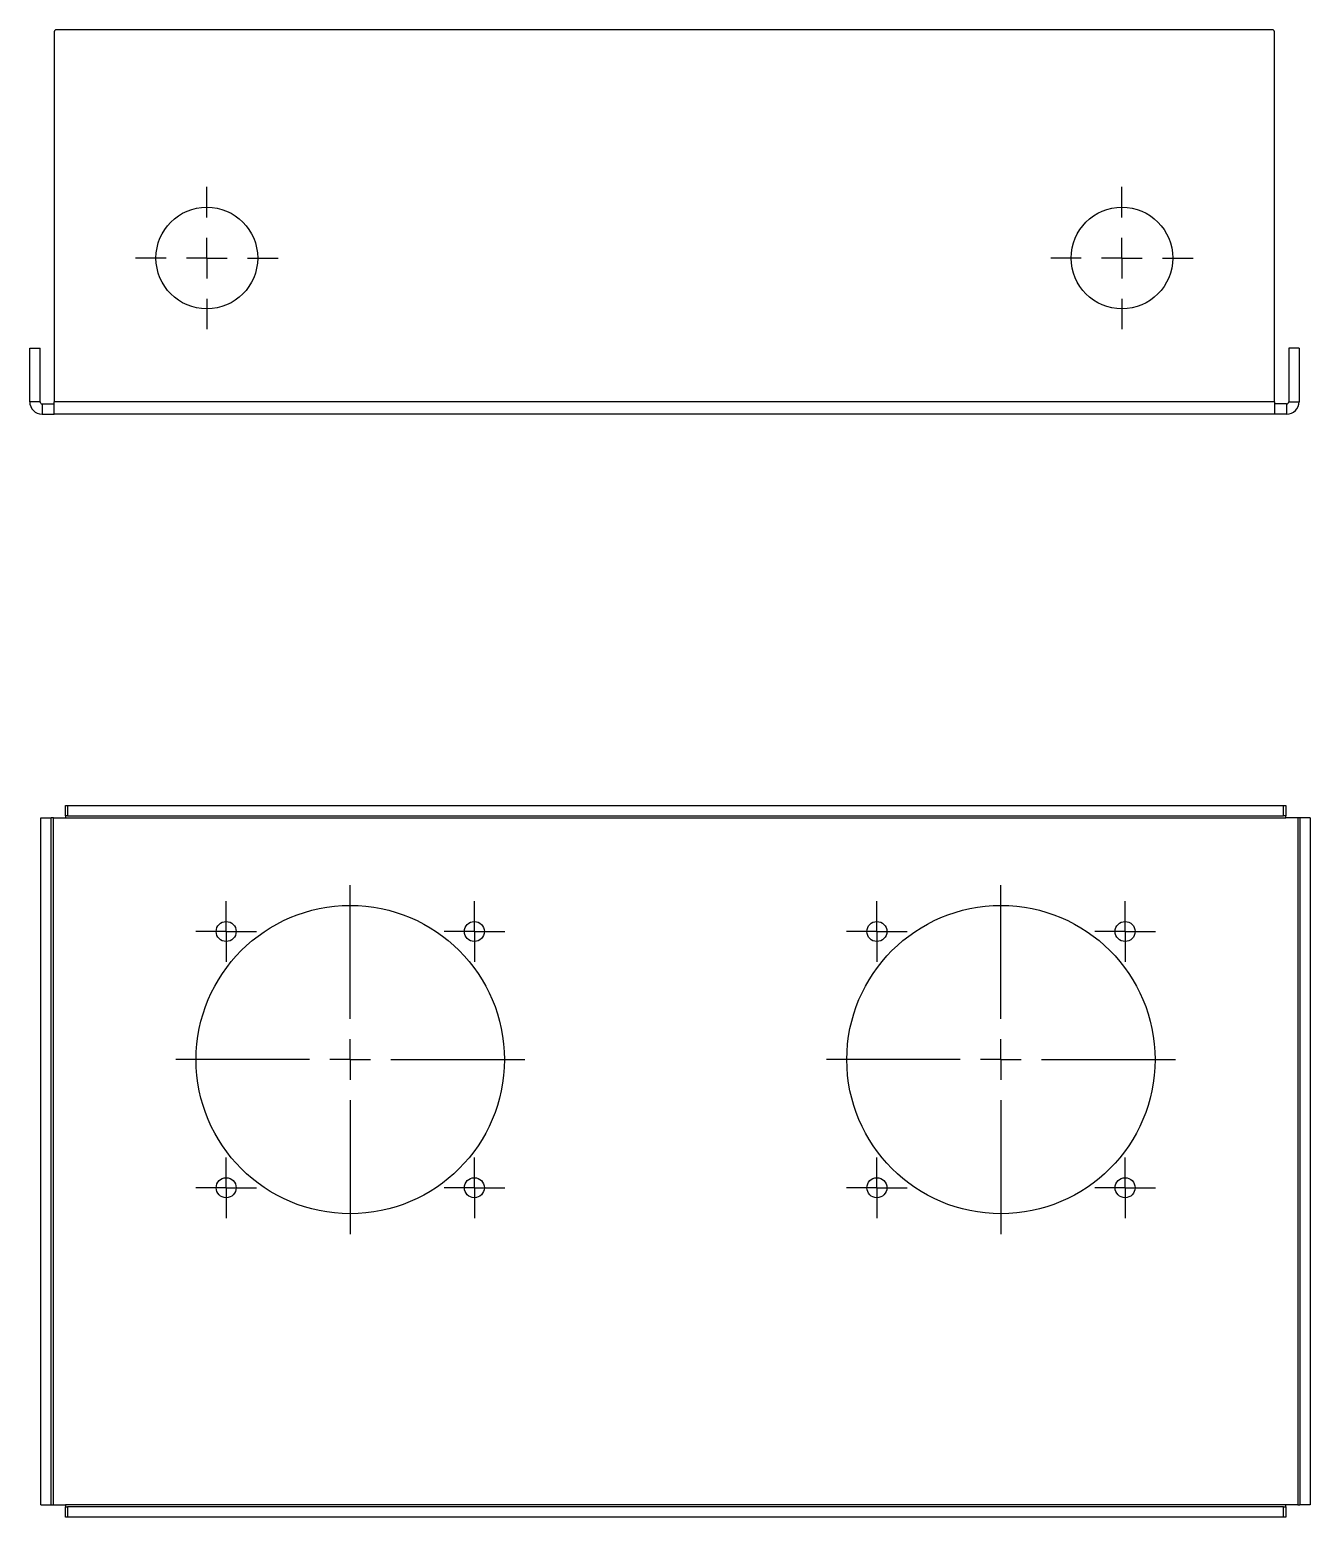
# Model space of a CAD drawing. Extents: x 2.75 to 9.05, y 1.97 to 9.28.
import ezdxf

# ---------------------------------------------------------------- set-up
doc = ezdxf.new("R2010")
doc.units = 0
doc.header["$MEASUREMENT"] = 0
doc.layers.get('0').update_dxf_attribs({"linetype": 'CONTINUOUS'})

# ---------------------------------------------------------------- blocks, each defined once
blk = doc.blocks.new('SW_CENTERMARKSYMBOL_0')
at = {"color": 0, "linetype": 'CONTINUOUS'}
for p, q in [((0, 0.2), (0, 0.35)), ((0, 0), (0, 0.1)), ((-0.2, 0), (-0.35, 0)), ((0, 0), (-0.1, 0)), ((0, 0), (0, -0.1)), ((0, 0), (0.1, 0)), ((0.2, 0), (0.35, 0)), ((0, -0.2), (0, -0.35))]:
    blk.add_line(p, q, dxfattribs=at)
blk = doc.blocks.new('SW_CENTERMARKSYMBOL_1')
at = {"color": 0, "linetype": 'CONTINUOUS'}
for p, q in [((0, 0.2), (0, 0.35)), ((0, 0), (0, 0.1)), ((-0.2, 0), (-0.35, 0)), ((0, 0), (-0.1, 0)), ((0, 0), (0, -0.1)), ((0, 0), (0.1, 0)), ((0.2, 0), (0.35, 0)), ((0, -0.2), (0, -0.35))]:
    blk.add_line(p, q, dxfattribs=at)
blk = doc.blocks.new('SW_CENTERMARKSYMBOL_2')
at = {"color": 0, "linetype": 'CONTINUOUS'}
for p, q in [((0, 0.2), (0, 0.8579)), ((0, 0), (0, 0.1)), ((-0.2, 0), (-0.8579, 0)), ((0, 0), (-0.1, 0)), ((0, 0), (0, -0.1)), ((0, 0), (0.1, 0)), ((0.2, 0), (0.8579, 0)), ((0, -0.2), (0, -0.8579))]:
    blk.add_line(p, q, dxfattribs=at)
blk = doc.blocks.new('SW_CENTERMARKSYMBOL_3')
at = {"color": 0, "linetype": 'CONTINUOUS'}
for p, q in [((0, 0.1), (0, 0.1492)), ((0, 0), (0, 0.1)), ((-0.1, 0), (-0.1492, 0)), ((0, 0), (-0.1, 0)), ((0, 0), (0, -0.1)), ((0, 0), (0.1, 0)), ((0.1, 0), (0.1492, 0)), ((0, -0.1), (0, -0.1492))]:
    blk.add_line(p, q, dxfattribs=at)
blk = doc.blocks.new('SW_CENTERMARKSYMBOL_4')
at = {"color": 0, "linetype": 'CONTINUOUS'}
for p, q in [((0, 0.1), (0, 0.1492)), ((0, 0), (0, 0.1)), ((-0.1, 0), (-0.1492, 0)), ((0, 0), (-0.1, 0)), ((0, 0), (0, -0.1)), ((0, 0), (0.1, 0)), ((0.1, 0), (0.1492, 0)), ((0, -0.1), (0, -0.1492))]:
    blk.add_line(p, q, dxfattribs=at)
blk = doc.blocks.new('SW_CENTERMARKSYMBOL_5')
at = {"color": 0, "linetype": 'CONTINUOUS'}
for p, q in [((0, 0.1), (0, 0.1492)), ((0, 0), (0, 0.1)), ((-0.1, 0), (-0.1492, 0)), ((0, 0), (-0.1, 0)), ((0, 0), (0, -0.1)), ((0, 0), (0.1, 0)), ((0.1, 0), (0.1492, 0)), ((0, -0.1), (0, -0.1492))]:
    blk.add_line(p, q, dxfattribs=at)
blk = doc.blocks.new('SW_CENTERMARKSYMBOL_6')
at = {"color": 0, "linetype": 'CONTINUOUS'}
for p, q in [((0, 0.1), (0, 0.1492)), ((0, 0), (0, 0.1)), ((-0.1, 0), (-0.1492, 0)), ((0, 0), (-0.1, 0)), ((0, 0), (0, -0.1)), ((0, 0), (0.1, 0)), ((0.1, 0), (0.1492, 0)), ((0, -0.1), (0, -0.1492))]:
    blk.add_line(p, q, dxfattribs=at)
blk = doc.blocks.new('SW_CENTERMARKSYMBOL_7')
at = {"color": 0, "linetype": 'CONTINUOUS'}
for p, q in [((0, 0.1), (0, 0.1492)), ((0, 0), (0, 0.1)), ((-0.1, 0), (-0.1492, 0)), ((0, 0), (-0.1, 0)), ((0, 0), (0, -0.1)), ((0, 0), (0.1, 0)), ((0.1, 0), (0.1492, 0)), ((0, -0.1), (0, -0.1492))]:
    blk.add_line(p, q, dxfattribs=at)
blk = doc.blocks.new('SW_CENTERMARKSYMBOL_8')
at = {"color": 0, "linetype": 'CONTINUOUS'}
for p, q in [((0, 0.1), (0, 0.1492)), ((0, 0), (0, 0.1)), ((-0.1, 0), (-0.1492, 0)), ((0, 0), (-0.1, 0)), ((0, 0), (0, -0.1)), ((0, 0), (0.1, 0)), ((0.1, 0), (0.1492, 0)), ((0, -0.1), (0, -0.1492))]:
    blk.add_line(p, q, dxfattribs=at)
blk = doc.blocks.new('SW_CENTERMARKSYMBOL_9')
at = {"color": 0, "linetype": 'CONTINUOUS'}
for p, q in [((0, 0.1), (0, 0.1492)), ((0, 0), (0, 0.1)), ((-0.1, 0), (-0.1492, 0)), ((0, 0), (-0.1, 0)), ((0, 0), (0, -0.1)), ((0, 0), (0.1, 0)), ((0.1, 0), (0.1492, 0)), ((0, -0.1), (0, -0.1492))]:
    blk.add_line(p, q, dxfattribs=at)
blk = doc.blocks.new('SW_CENTERMARKSYMBOL_10')
at = {"color": 0, "linetype": 'CONTINUOUS'}
for p, q in [((0, 0.1), (0, 0.1492)), ((0, 0), (0, 0.1)), ((-0.1, 0), (-0.1492, 0)), ((0, 0), (-0.1, 0)), ((0, 0), (0, -0.1)), ((0, 0), (0.1, 0)), ((0.1, 0), (0.1492, 0)), ((0, -0.1), (0, -0.1492))]:
    blk.add_line(p, q, dxfattribs=at)
blk = doc.blocks.new('SW_CENTERMARKSYMBOL_11')
at = {"color": 0, "linetype": 'CONTINUOUS'}
for p, q in [((0, 0.2), (0, 0.8579)), ((0, 0), (0, 0.1)), ((-0.2, 0), (-0.8579, 0)), ((0, 0), (-0.1, 0)), ((0, 0), (0, -0.1)), ((0, 0), (0.1, 0)), ((0.2, 0), (0.8579, 0)), ((0, -0.2), (0, -0.8579))]:
    blk.add_line(p, q, dxfattribs=at)

msp = doc.modelspace()

# ---------------------------------------------------------------- linework, layer by layer
at = {"color": 7, "linetype": 'CONTINUOUS'}
for p, q in [((2.8734, 9.2685), (2.8734, 7.4493)), ((8.8634, 9.2785), (2.8834, 9.2785)), ((8.8734, 7.4493), (8.8734, 9.2685)), ((2.7526, 7.7135), (2.8034, 7.7135)), ((2.7526, 7.4493), (2.7526, 7.7135)), ((2.8034, 7.4493), (2.8034, 7.7135)), ((8.9942, 7.7135), (8.9434, 7.7135)), ((8.9434, 7.7135), (8.9434, 7.4493)), ((8.9942, 7.7135), (8.9942, 7.4493)), ((2.8034, 7.4493), (2.7526, 7.4493)), ((2.8134, 7.4393), (2.8134, 7.3885)), ((2.8134, 7.4393), (2.8734, 7.4393)), ((2.8134, 7.3885), (2.8734, 7.3885)), ((8.8734, 7.4493), (2.8734, 7.4493)), ((2.8734, 7.3885), (2.8734, 7.4493)), ((8.8734, 7.3885), (2.8734, 7.3885)), ((8.8734, 7.4493), (8.8734, 7.3885)), ((8.9334, 7.4393), (8.8734, 7.4393)), ((8.9334, 7.3885), (8.8734, 7.3885)), ((8.9334, 7.4393), (8.9334, 7.3885)), ((8.9434, 7.4493), (8.9942, 7.4493)), ((2.9286, 5.4143), (2.9286, 5.4651)), ((2.9286, 5.4651), (2.9386, 5.4651)), ((2.9386, 5.4143), (2.9286, 5.4143)), ((2.9286, 5.4143), (2.9286, 5.4043)), ((2.9386, 5.4651), (2.9386, 5.4143)), ((2.9386, 5.4651), (8.9186, 5.4651)), ((2.9386, 5.4143), (8.9186, 5.4143)), ((8.9186, 5.4143), (8.9186, 5.4651)), ((8.9186, 5.4651), (8.9286, 5.4651)), ((8.9286, 5.4143), (8.9186, 5.4143)), ((8.9286, 5.4651), (8.9286, 5.4143)), ((8.9286, 5.4043), (8.9286, 5.4143)), ((2.8078, 2.0259), (2.8078, 5.4043)), ((2.8078, 5.4043), (2.8586, 5.4043)), ((2.8586, 2.0259), (2.8586, 5.4043)), ((2.8686, 5.4043), (2.8586, 5.4043)), ((2.8686, 2.0259), (2.8686, 5.4043)), ((2.8686, 5.4043), (2.9286, 5.4043)), ((2.9286, 5.4043), (8.9286, 5.4043)), ((8.9886, 5.4043), (8.9286, 5.4043)), ((8.9986, 5.4043), (8.9886, 5.4043)), ((8.9886, 5.4043), (8.9886, 2.0259)), ((9.0494, 5.4043), (8.9986, 5.4043)), ((8.9986, 5.4043), (8.9986, 2.0259)), ((9.0494, 5.4043), (9.0494, 2.0259)), ((2.8078, 2.0259), (2.8586, 2.0259)), ((2.8586, 2.0259), (2.8686, 2.0259)), ((2.8686, 2.0259), (2.9286, 2.0259)), ((2.9286, 2.0259), (2.9286, 2.0159)), ((8.9286, 2.0259), (2.9286, 2.0259)), ((2.9286, 1.9651), (2.9286, 2.0159)), ((2.9286, 2.0159), (2.9386, 2.0159)), ((2.9386, 2.0159), (2.9386, 1.9651)), ((8.9186, 2.0159), (2.9386, 2.0159)), ((8.9186, 1.9651), (8.9186, 2.0159)), ((8.9186, 2.0159), (8.9286, 2.0159)), ((8.9286, 2.0159), (8.9286, 2.0259)), ((8.9886, 2.0259), (8.9286, 2.0259)), ((8.9286, 2.0159), (8.9286, 1.9651)), ((8.9886, 2.0259), (8.9986, 2.0259)), ((9.0494, 2.0259), (8.9986, 2.0259)), ((2.9386, 1.9651), (2.9286, 1.9651)), ((8.9186, 1.9651), (2.9386, 1.9651)), ((8.9286, 1.9651), (8.9186, 1.9651))]:
    msp.add_line(p, q, dxfattribs=at)
for centre, radius in [((3.6234, 8.1562), 0.25), ((8.1234, 8.1562), 0.25), ((4.3286, 4.2151), 0.7579), ((7.5286, 4.2151), 0.7579), ((3.7184, 4.845), 0.0492), ((4.9389, 4.845), 0.0492), ((6.9184, 4.845), 0.0492), ((8.1389, 4.845), 0.0492), ((3.7184, 3.5852), 0.0492), ((4.9389, 3.5852), 0.0492), ((6.9184, 3.5852), 0.0492), ((8.1389, 3.5852), 0.0492)]:
    msp.add_circle(centre, radius, dxfattribs=at)
for centre, radius, start, end in [((2.8834, 9.2685), 0.01, 90, 180), ((8.8634, 9.2685), 0.01, 0, 90), ((2.8134, 7.4493), 0.0608, 180, 270), ((2.8134, 7.4493), 0.01, 180, 270), ((8.9334, 7.4493), 0.0608, 270, 360), ((8.9334, 7.4493), 0.01, 270, 0)]:
    msp.add_arc(centre, radius, start, end, dxfattribs=at)

# ---------------------------------------------------------------- block references
for name, p in [('SW_CENTERMARKSYMBOL_0', (3.6234, 8.1562)), ('SW_CENTERMARKSYMBOL_1', (8.1234, 8.1562)), ('SW_CENTERMARKSYMBOL_2', (4.3286, 4.2151)), ('SW_CENTERMARKSYMBOL_11', (7.5286, 4.2151)), ('SW_CENTERMARKSYMBOL_4', (3.7184, 4.845)), ('SW_CENTERMARKSYMBOL_3', (4.9389, 4.845)), ('SW_CENTERMARKSYMBOL_10', (6.9184, 4.845)), ('SW_CENTERMARKSYMBOL_9', (8.1389, 4.845)), ('SW_CENTERMARKSYMBOL_5', (3.7184, 3.5852)), ('SW_CENTERMARKSYMBOL_6', (4.9389, 3.5852)), ('SW_CENTERMARKSYMBOL_7', (6.9184, 3.5852)), ('SW_CENTERMARKSYMBOL_8', (8.1389, 3.5852))]:
    msp.add_blockref(name, p, dxfattribs=at)

doc.saveas('drawing.dxf')
